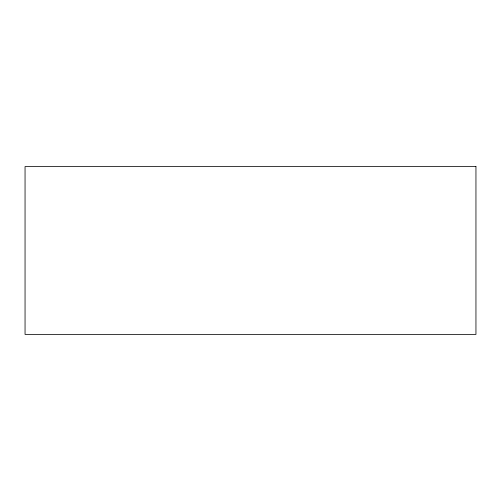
<?xml version="1.0" encoding="UTF-8"?>
<svg xmlns="http://www.w3.org/2000/svg" width="501" height="501" viewBox="0 0 501 501"><rect width="100%" height="100%" fill="white"/><g stroke="black" fill="none" stroke-linecap="round" stroke-linejoin="round"><path stroke-width="0.75" d="M475.95 166.576L25.05 166.576L25.05 334.424L475.95 334.424L475.95 166.576"/></g></svg>
